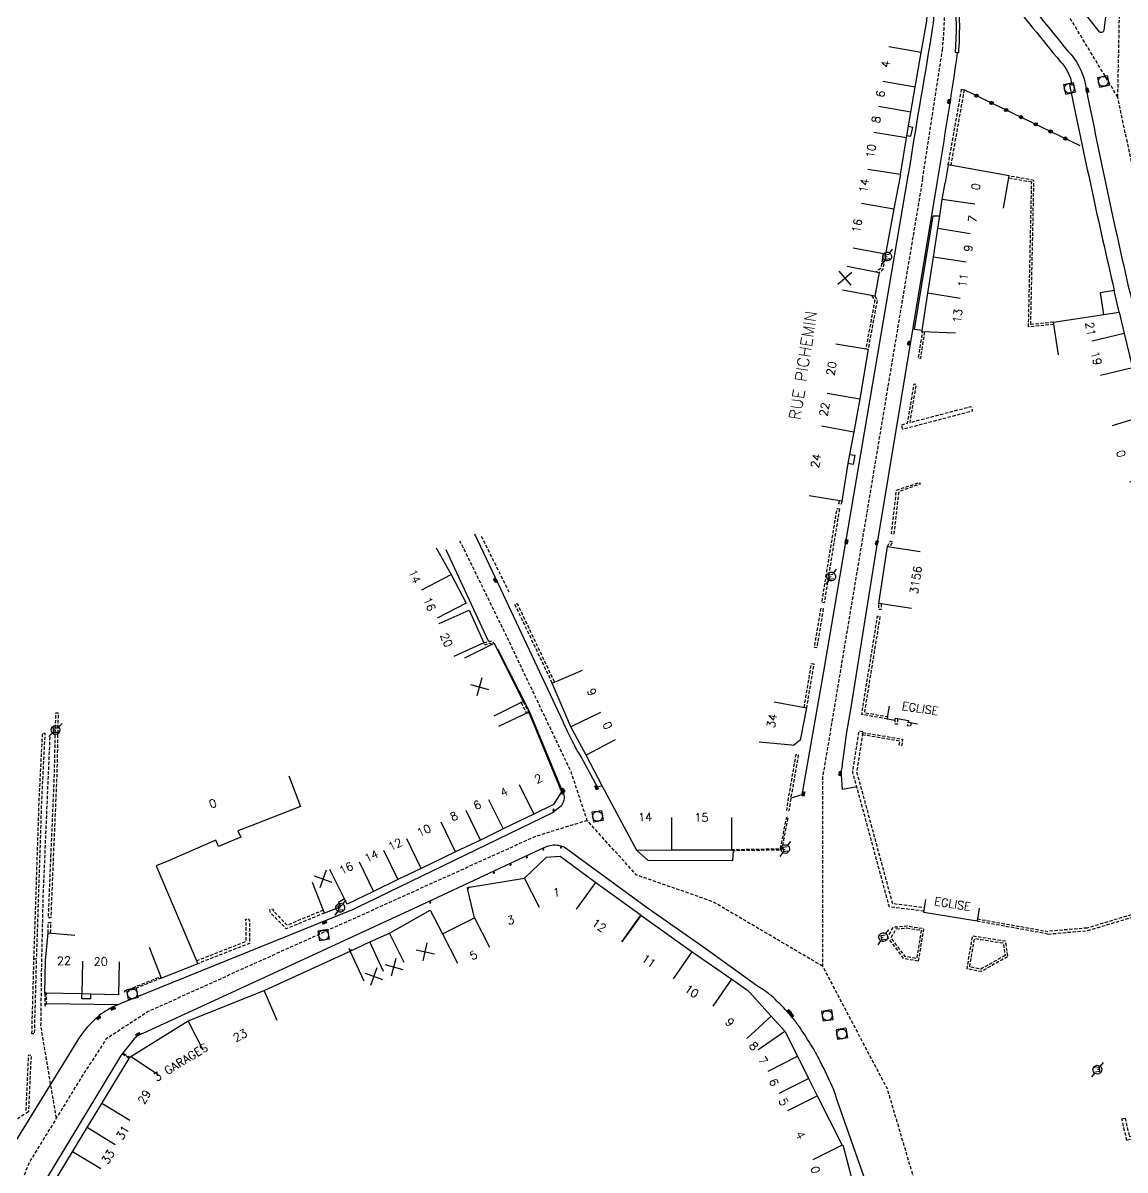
# Model space of a CAD drawing. Header units: millimetres. Extents: x 159999 to 161001, y 122000 to 123000.
# Drawn here: x 160583.5 to 160751.1, y 122542.7 to 122717.3 of the extents above; entities that cross this region are included whole.
import ezdxf
from ezdxf.enums import TextEntityAlignment as Align

# ---------------------------------------------------------------- set-up
doc = ezdxf.new("R2010")
doc.units = ezdxf.units.MM
doc.linetypes.add('DASHED', pattern=[0.75, 0.5, -0.25])
doc.layers.get('0').update_dxf_attribs({"linetype": 'CONTINUOUS'})
for name, color, linetype in [('W0001', 6, 'DASHED'), ('W0008', 7, 'CONTINUOUS'), ('W0017', 7, 'CONTINUOUS'), ('W0100', 7, 'CONTINUOUS'), ('W0112', 1, 'DASHED'), ('W0322', 7, 'CONTINUOUS'), ('W0334', 7, 'CONTINUOUS'), ('W0400', 7, 'CONTINUOUS'), ('W0420', 7, 'CONTINUOUS'), ('W0471', 7, 'CONTINUOUS'), ('W0984', 7, 'CONTINUOUS'), ('W0989', 7, 'CONTINUOUS'), ('W0991', 7, 'CONTINUOUS'), ('W1102', 7, 'CONTINUOUS')]:
    doc.layers.add(name, color=color, linetype=linetype)
doc.styles.get("Standard").update_dxf_attribs({"font": 'romans.shx', "width": 0.85})

# ---------------------------------------------------------------- blocks, each defined once
blk = doc.blocks.new('T471')
for p, q in [((-0.333334, 0.333334), (-0.333334, -0.333334)), ((-0.333334, 0.333334), (0.333334, 0.333334)), ((-0.333334, 0), (0, 0)), ((0.500001, 0.500001), (1.000002, 1.000002)), ((-0.500001, -0.500001), (-1.000002, -1.000002)), ((-0.333334, -0.333334), (0.333334, -0.333334))]:
    blk.add_line(p, q)
blk.add_ellipse((0, 0), major_axis=(0.471405, 0.471405), ratio=1, start_param=5.4977871438, end_param=11.780972451)
blk = doc.blocks.new('T400')
for p, q in [((-0.15, 0.3), (0.15, 0.3)), ((-0.15, -0.25), (-0.15, 0.3)), ((-0.15, 0.15), (0.15, 0.15)), ((-0.15, 0), (0.15, 0)), ((0.15, 0.3), (0.15, -0.25)), ((-0.15, -0.15), (0.15, -0.15)), ((-0.15, -0.25), (-0.15, -0.3)), ((-0.15, -0.3), (0.15, -0.3)), ((0.15, -0.3), (0.15, -0.25))]:
    blk.add_line(p, q)
blk = doc.blocks.new('t991o')
at = {"color": 0, "linetype": 'Continuous'}
for p, q in [((-1, 1), (1, -1)), ((-1, -1), (1, 1))]:
    blk.add_line(p, q, dxfattribs=at)
blk = doc.blocks.new('T420')
for p, q in [((0.75, 0.75), (-0.75, 0.75)), ((-0.75, 0.75), (-0.75, -0.75)), ((0.75, 0.75), (0.75, -0.75)), ((0.75, -0.75), (-0.75, -0.75))]:
    blk.add_line(p, q)
blk.add_ellipse((0, 0), major_axis=(-0.53, 0.53), ratio=1, start_param=3.926991, end_param=10.210176)
blk = doc.blocks.new('t322o')
at = {"color": 0, "linetype": 'Continuous'}
for radius in [0.25, 0.15]:
    blk.add_circle((0, 0), radius, dxfattribs=at)

msp = doc.modelspace()

# ---------------------------------------------------------------- linework, layer by layer
at = {"layer": 'W0001'}
msp.add_line((160750.03, 122705.97), (160735.75, 122729.64), dxfattribs=at)
for points in [[(160720.34, 122693.57), (160723.34, 122713.12, 0.053697), (160723.35, 122725.79), (160721.86, 122739.74)], [(160749.97, 122528.46, 0.000278), (160764.24, 122533.71, 0.401337), (160785.49, 122577.18, -0.011959), (160755.83, 122678.55), (160750.03, 122705.97), (160750.6, 122733.6)]]:
    msp.add_lwpolyline(points, format="xyb", dxfattribs=at)
at = {"layer": 'W0001', "flags": 128}
for points in [[(160720.34, 122693.57), (160716.45, 122670.36), (160705.12, 122602.47), (160705.12, 122573.69), (160714.92, 122555.07), (160724.66, 122522.27)], [(160705.12, 122573.69), (160688.49, 122583.49), (160676.78, 122587.59), (160669.31, 122595.87), (160666.86, 122603.27), (160656.87, 122624.31), (160650.45, 122637.42), (160649.93, 122638.39)], [(160588.55, 122550.57), (160586.21, 122564.52), (160586.32, 122573.69), (160586.56, 122584.44), (160587.61, 122608.93)], [(160669.31, 122595.87), (160661.46, 122593.45), (160602.52, 122566.78), (160596.14, 122562.63), (160592.48, 122556.99), (160584.45, 122543.87), (160582.35, 122538.73), (160584.35, 122534.35), (160589.88, 122530), (160607.36, 122516.23), (160627.93, 122500.14), (160653.74, 122478.1)]]:
    msp.add_lwpolyline(points, dxfattribs=at)
at = {"layer": 'W0008'}
for points in [[(160608.57, 122731.97, -0.000923), (160633.8, 122732.81, 0.019238), (160670.51, 122735.1, -0.016255), (160694.33, 122736.28), (160710.87, 122738.68, -0.048112), (160716.43, 122738.94, -0.368908), (160720.39, 122735.42), (160720.75, 122732.77), (160720.42, 122732.72), (160721.64, 122725.72, -0.085197), (160721.66, 122715.31, 0.002466), (160718.1, 122693.98)], [(160722.58, 122693.17, 0.005627), (160725.66, 122712.71), (160725.34, 122712.78, 0.041571), (160725.24, 122721.29), (160724.24, 122731.75), (160724.64, 122731.79), (160724.36, 122733.87, -0.710455), (160725.13, 122734.26, -0.000423), (160742.43, 122712.99, -0.146861), (160745.06, 122708.06, 0.007086), (160751.57, 122677.42, 0.011858), (160780.99, 122576.67, -0.248848), (160773.73, 122544.74, -0.115819), (160748.89, 122534.78)]]:
    msp.add_lwpolyline(points, format="xyb", dxfattribs=at)
msp.add_lwpolyline([(160743.12, 122721.08), (160747.2, 122715.94, 0.4993), (160747.97, 122716.19), (160748.78, 122722.71, 0.537489), (160748.14, 122723.26, -0.126047), (160743.39, 122721.83, 0.566339)], format="xyb", close=True, dxfattribs=at)
at = {"layer": 'W0008', "flags": 128}
for points in [[(160718.1, 122693.98), (160708.54, 122637.94), (160705.26, 122618.56), (160701.95, 122599.78), (160700.28, 122599.27)], [(160654.28, 122623.17), (160647.84, 122637.08)], [(160597.96, 122567.83), (160587.02, 122567.95)]]:
    msp.add_lwpolyline(points, dxfattribs=at)
for points in [[(160710.33, 122601), (160708.16, 122600.57), (160707.97, 122602.84, -0.085804), (160708.05, 122603.7, 0.085804), (160708.13, 122604.56), (160708.29, 122605.59), (160708.8, 122609.33), (160709.4, 122612.76), (160713.44, 122637.82), (160722.58, 122693.17)], [(160671.61, 122601.16), (160670.87, 122600.94), (160668.4, 122605.56), (160668.01, 122606.18, -0.019675), (160667.41, 122607.25, -0.008551), (160666.16, 122609.76, -0.004253), (160665.96, 122610.21, 0.003171), (160665.68, 122610.8), (160655.37, 122632.8), (160652.2, 122639.45)], [(160655.67, 122621.98), (160660.55, 122612.43), (160665.35, 122600.72), (160665.62, 122600.2, -0.151311), (160665.79, 122599.27, -0.110979), (160665.37, 122598.07), (160664.03, 122597.02), (160635.76, 122583.35), (160634.83, 122582.89, -0.001924), (160633.62, 122582.29, -0.021901), (160633.51, 122582.24, -0.020001), (160633.19, 122582.13, 0.024133), (160632.93, 122582.04), (160610.13, 122572.78), (160598.38, 122568), (160597.78, 122567.76, 0.07946), (160595.07, 122566.18, 0.063466), (160592.39, 122563.32, 0.00497), (160592.16, 122563, 0.013549), (160592.07, 122562.87), (160579.83, 122543.09, 0.052826)], [(160712.4, 122538.85), (160707.49, 122552.83), (160706.82, 122554.88, 0.012687), (160704.75, 122559.23, 0.020449), (160703.29, 122561.85, 0.013836), (160701.46, 122564.65, 0.024138), (160700.29, 122566.17, 0.014414), (160699.81, 122566.7, 0.004406), (160698.18, 122568.39, 0.030814), (160697.04, 122569.41, 0.026874), (160695.61, 122570.42), (160695.07, 122570.77), (160687.43, 122576.27), (160678.3, 122582.69), (160665.78, 122591.82, 0.037633), (160665.25, 122591.99, 0.037633), (160664.7, 122592.09, 0.068848), (160663.68, 122592.04, 0.069708), (160662.72, 122591.73), (160662.26, 122591.5), (160644.91, 122583.37), (160621.55, 122572.57), (160601.69, 122563.47, 0.005805), (160601.04, 122563.16, 0.06335), (160600.98, 122563.13), (160600.41, 122562.64), (160598.55, 122560.36), (160598.3, 122560), (160585.88, 122539.43, 0.05803)]]:
    msp.add_lwpolyline(points, format="xyb", dxfattribs=at)
at = {"layer": 'W0017', "flags": 128}
for points in [[(160720.25, 122670.48), (160719.1, 122670.6), (160721.93, 122687.93), (160722.97, 122687.91)], [(160709.2, 122651.58), (160710.04, 122651.46), (160709.77, 122650.06), (160708.98, 122650.23)], [(160691.49, 122591.27), (160691.42, 122589.71), (160678.58, 122589.77), (160676.84, 122591.32)], [(160593.76, 122569.44), (160593.76, 122568.71), (160592.42, 122568.72), (160592.41, 122569.47)]]:
    msp.add_lwpolyline(points, dxfattribs=at)
at = {"layer": 'W0100'}
for points in [[(160716.96, 122694.18), (160717.86, 122699.78), (160718.53, 122703.71), (160719.19, 122707.52), (160720.1, 122712.77), (160720.99, 122717.53), (160721.26, 122723.53), (160716.44, 122722.85)], [(160732.62, 122689.06), (160733.51, 122693.98), (160724.23, 122695.65), (160723.75, 122692.96)], [(160741, 122666.76), (160740.24, 122671.71), (160750.22, 122673.26), (160751.01, 122670.02), (160752.26, 122664.78), (160747.39, 122663.62)], [(160749.22, 122656.01), (160754.01, 122657.45), (160756.6, 122648.83), (160751.81, 122647.39)]]:
    msp.add_lwpolyline(points, dxfattribs=at)
at = {"layer": 'W0100', "flags": 128}
for points in [[(160716.96, 122694.18), (160715.94, 122689), (160714.7, 122682.1), (160709.78, 122682.99)], [(160725.34, 122670.03), (160720.34, 122670.27), (160720.21, 122670.27), (160720.25, 122670.48), (160721.12, 122676.12), (160722, 122681.6), (160722.65, 122685.96), (160722.97, 122687.91), (160723.31, 122690.38), (160723.75, 122692.96)], [(160708.84, 122680.24), (160713.75, 122679.3), (160713.06, 122675.66), (160708.15, 122676.6)], [(160707.11, 122668.44), (160712.04, 122667.6), (160710.77, 122660.06), (160709.89, 122655.02), (160709.2, 122651.58), (160708.98, 122650.23), (160708.04, 122644.49), (160703.1, 122645.3)], [(160646.34, 122637.39), (160648.59, 122633.33), (160650.89, 122628.98), (160646.47, 122626.65)], [(160718.62, 122628.15), (160713.68, 122628.9), (160715.01, 122637.58), (160719.95, 122636.83)], [(160646.77, 122625.84), (160651.33, 122627.9), (160653.59, 122622.91), (160649.03, 122620.84)], [(160650.68, 122620.64), (160655.15, 122622.88), (160659.59, 122614), (160655.12, 122611.76)], [(160676.85, 122591.3), (160671.61, 122601.16), (160669.14, 122605.8), (160666.82, 122610.13), (160663.99, 122616.79), (160668.59, 122618.75)], [(160697.75, 122613.94), (160702.66, 122613.01), (160701.72, 122608.09), (160700.69, 122607.3), (160700.43, 122607.32), (160695.46, 122607.81)], [(160655.84, 122610.23), (160660.36, 122612.37), (160660.84, 122611.35), (160665.4, 122600.23), (160664.17, 122598.33), (160661.17, 122596.86), (160656.5, 122594.59), (160653.07, 122592.9), (160649.26, 122591.12), (160644.04, 122588.58), (160640.52, 122586.87), (160636.8, 122585.06), (160632.79, 122583.14), (160632.39, 122583.95), (160631.48, 122583.39), (160631.77, 122582.74), (160629.33, 122581.79), (160627.52, 122586.46)], [(160716.15, 122611.11), (160714.96, 122611.32), (160715.3, 122613.29)], [(160716.15, 122611.11), (160716.21, 122611.44), (160718.18, 122611.1), (160718.14, 122610.84), (160719.56, 122610.6)], [(160623.9, 122602.65), (160625.71, 122597.99), (160618.02, 122595), (160616.15, 122594.28), (160616.6, 122593.36), (160613.2, 122591.93), (160612.81, 122592.86), (160605.59, 122589.76), (160603.75, 122588.97), (160610.06, 122574.08)], [(160691.24, 122596.34), (160691.24, 122591.34), (160682.13, 122591.34), (160676.84, 122591.32)], [(160663.08, 122590.29), (160665.22, 122590.42), (160670.62, 122586.44), (160677.51, 122581.47)], [(160599.86, 122559.96), (160608.62, 122565.36), (160620.17, 122570.01), (160633.24, 122575.96), (160636.23, 122577.42), (160639.22, 122578.72), (160645.42, 122582.24), (160647.31, 122578.6), (160652.18, 122581.06), (160651.17, 122585.33)], [(160728.96, 122582.51), (160728.64, 122580.54), (160720.52, 122581.85), (160720.84, 122583.83)], [(160586.91, 122574.57), (160587.28, 122578.77), (160591.34, 122578.4)], [(160610.09, 122574.08), (160604.53, 122571.9), (160602.71, 122576.56)], [(160598.09, 122574.35), (160597.99, 122569.35), (160593.76, 122569.44), (160592.41, 122569.47), (160586.81, 122569.57), (160586.91, 122574.57)], [(160613.02, 122526.61), (160610.89, 122523.41), (160608.19, 122521.28), (160602.59, 122525.21), (160602.37, 122524.95), (160593.62, 122531.81), (160586.81, 122537.06), (160587.14, 122539.22), (160588.82, 122541.84), (160591.01, 122545.45), (160593.22, 122549.12), (160595.46, 122552.8), (160599.64, 122559.67), (160599.85, 122559.98)], [(160708.18, 122546.52), (160709.26, 122542.47), (160711.54, 122533.64), (160710.62, 122530.09), (160703.67, 122525.32), (160700.84, 122529.45)]]:
    msp.add_lwpolyline(points, dxfattribs=at)
for points in [[(160651.41, 122585.74, 0.092638), (160651.35, 122585.72, 0.058297), (160651.27, 122585.66, 0.12947), (160651.18, 122585.51, 0.12947), (160651.17, 122585.33), (160651.11, 122585.7), (160651.41, 122585.74), (160659.79, 122587.1), (160663.1, 122590.31)], [(160677.47, 122581.47), (160685.3, 122575.87), (160691.3, 122571.73), (160693.55, 122570.17), (160693.72, 122570.03, -0.044042), (160693.73, 122570.02, -0.001925), (160694, 122569.72), (160697.28, 122566.07), (160699.36, 122563.82), (160701.32, 122559.98), (160703, 122556.58), (160704.31, 122553.97), (160708.09, 122546.47)]]:
    msp.add_lwpolyline(points, format="xyb", dxfattribs=at)
at = {"layer": 'W0112'}
for points in [[(160724.23, 122695.65), (160726.27, 122707.17), (160726.65, 122707.1), (160724.62, 122695.58)], [(160740.24, 122671.71), (160736.79, 122671.37), (160737.27, 122693.31), (160733.51, 122693.98)], [(160740.29, 122671.38), (160736.45, 122671), (160736.93, 122693.03), (160733.45, 122693.65)], [(160739.41, 122578.59), (160745.46, 122579.12), (160763.7, 122584.59), (160763.59, 122584.98), (160745.38, 122579.51), (160739.37, 122578.99)]]:
    msp.add_lwpolyline(points, dxfattribs=at)
at = {"layer": 'W0112', "flags": 128}
for points in [[(160714.35, 122682.16), (160713.96, 122679.92), (160713.3, 122679.39)], [(160714.7, 122682.1), (160714.28, 122679.73), (160713.75, 122679.3)], [(160712.59, 122675.75), (160713.05, 122675), (160711.69, 122667.66)], [(160713.06, 122675.66), (160713.42, 122675.06), (160712.04, 122667.6)], [(160720.62, 122670.25), (160719.99, 122666.2), (160719.71, 122666.24), (160720.34, 122670.27)], [(160708.04, 122644.49), (160707.96, 122644.04), (160707.61, 122644.1), (160707.69, 122644.55)], [(160657.45, 122630.61), (160653.18, 122639.24)], [(160715.01, 122637.58), (160715.43, 122638.45), (160715.75, 122638.29), (160715.37, 122637.53)], [(160663.99, 122616.79), (160658.32, 122628.75), (160658.65, 122628.9), (160664.32, 122616.93)], [(160714.03, 122628.85), (160714.01, 122627.97), (160713.65, 122627.98), (160713.68, 122628.9)], [(160702.31, 122613.07), (160703.43, 122619.76), (160703.78, 122619.7), (160702.66, 122613.01)], [(160659.27, 122613.85), (160660.04, 122612.21)], [(160659.59, 122614), (160660.36, 122612.37)], [(160716.52, 122611.38), (160716.53, 122610.55), (160716.15, 122610.54), (160716.15, 122611.11)], [(160718.59, 122610.77), (160718.5, 122610.19), (160718.06, 122610.26), (160718.14, 122610.84)], [(160585.14, 122574.82), (160585.94, 122599.04), (160586.46, 122609.17), (160586.81, 122609.15), (160586.29, 122599.03), (160585.5, 122574.81)], [(160720.55, 122582.07), (160715.28, 122582.72), (160710.33, 122601), (160709.7, 122603.24), (160710.68, 122609.52), (160711.25, 122609.43), (160710.29, 122603.27), (160710.88, 122601.15), (160715.73, 122583.25), (160720.64, 122582.64)], [(160691.24, 122591.54), (160691.52, 122591.46), (160698.7, 122591.57), (160699.67, 122596.4), (160699.87, 122596.36), (160698.86, 122591.37), (160691.49, 122591.27), (160691.24, 122591.34)], [(160629.33, 122581.79), (160623.53, 122579.38), (160621.16, 122581.8), (160621.02, 122582.28), (160621.48, 122582.42), (160621.59, 122582.06), (160623.65, 122579.96), (160629.15, 122582.25)], [(160609.87, 122574.53), (160617.43, 122577.49), (160617.45, 122580.44), (160617.31, 122580.83), (160617.77, 122580.99), (160617.94, 122580.53), (160617.91, 122577.16), (160610.06, 122574.08)], [(160739.41, 122578.59), (160728.64, 122580.54), (160728.7, 122580.89), (160739.37, 122578.99)], [(160587.28, 122578.77), (160587.34, 122580.35), (160587.69, 122580.34), (160587.63, 122578.74)], [(160719.65, 122574.47), (160717.48, 122574.83), (160715.02, 122578.13), (160715.88, 122579.66), (160717.98, 122579.82), (160720.49, 122579.43), (160719.67, 122574.47)], [(160717.93, 122579.52), (160720.14, 122579.18), (160719.43, 122574.87), (160717.68, 122575.16), (160715.54, 122578.02), (160716.33, 122579.41)], [(160716.32, 122579.39), (160718, 122579.52)], [(160720.19, 122579.48), (160720.19, 122579.48)], [(160720.44, 122579.14), (160720.44, 122579.14)], [(160633.24, 122575.96), (160633.08, 122576.34), (160633.26, 122576.42), (160633.42, 122576.04)], [(160604.53, 122571.9), (160599.03, 122569.69), (160598.94, 122569.92), (160604.44, 122572.13)], [(160583.95, 122551.74), (160584.34, 122560.18), (160584.7, 122560.16), (160584.3, 122551.54)], [(160584.3, 122551.54), (160574.23, 122545.05)]]:
    msp.add_lwpolyline(points, dxfattribs=at)
for points in [[(160717.33, 122655.41), (160717.14, 122656.11), (160718.05, 122656.35), (160719.05, 122662.32), (160719.34, 122662.28), (160718.37, 122656.44), (160727.73, 122658.9), (160727.91, 122658.19), (160718.24, 122655.65)], [(160716.36, 122646.14), (160719.87, 122647.36), (160719.96, 122647.07), (160716.7, 122645.94), (160715.96, 122639.47), (160715.6, 122639.51)], [(160707.67, 122643.3), (160705.36, 122629.01), (160705.01, 122629.06), (160707.32, 122643.36)], [(160705.23, 122628.12), (160704.22, 122622.14), (160703.87, 122622.2), (160704.88, 122628.18)], [(160714.96, 122611.32), (160711.07, 122612.02), (160711.15, 122612.53), (160713.49, 122626.99), (160713.84, 122626.94), (160711.5, 122612.47), (160711.47, 122612.31), (160715.02, 122611.67)], [(160587.73, 122590.43), (160588.25, 122602.75), (160588.47, 122612.26), (160588.82, 122612.25), (160588.61, 122602.74), (160588.08, 122590.41), (160587.7, 122581.04), (160587.34, 122581.06)], [(160711.22, 122609.26), (160717.3, 122608.25), (160717.13, 122607.26), (160716.78, 122607.32), (160716.89, 122607.96), (160711.16, 122608.91)], [(160701.42, 122605.86), (160700.28, 122599.27), (160700, 122597.32), (160699.67, 122597.37), (160699.95, 122599.32), (160701.09, 122605.92)], [(160733.26, 122575.13), (160729.25, 122572.89), (160727.09, 122573.27), (160727.94, 122578.33), (160732.91, 122577.54)], [(160732.88, 122575.32), (160729.19, 122573.26), (160727.5, 122573.56), (160728.24, 122577.92), (160732.6, 122577.23)], [(160584.83, 122563.42), (160585.01, 122569.82), (160585.14, 122574.82), (160585.5, 122574.81), (160585.36, 122569.81), (160585.18, 122563.41)], [(160586.81, 122569.57), (160586.79, 122567.68), (160587.02, 122567.68), (160587.04, 122569.57)], [(160599.64, 122559.67), (160598.6, 122560.32), (160598.69, 122560.47), (160599.73, 122559.82)]]:
    msp.add_lwpolyline(points, close=True, dxfattribs=at)
msp.add_lwpolyline([(160654.76, 122622.68, -0.081002), (160654.65, 122622.82), (160654.35, 122622.82), (160653.72, 122622.57), (160653.59, 122622.91), (160654.28, 122623.17), (160654.76, 122623.18, -0.355956), (160654.96, 122623.03, 0.355956), (160655.15, 122622.88)], format="xyb", dxfattribs=at)
for points in [[(160665.4, 122599.99, 0.977486), (160665.59, 122600.07, 1.023033)], [(160664.08, 122597.44, 0.977486), (160664.26, 122597.52, 1.023033)], [(160662.54, 122591.44, 0.977486), (160662.72, 122591.52, 1.023033)], [(160665.22, 122591.75, 0.977486), (160665.41, 122591.83, 1.023033)], [(160657.53, 122589.11, 0.977486), (160657.72, 122589.19, 1.023033)], [(160660.02, 122590.27, 0.977486), (160660.2, 122590.34, 1.023033)], [(160655.02, 122587.93, 0.977486), (160655.2, 122588.01, 1.023033)], [(160645.32, 122583.39, 0.977486), (160645.5, 122583.46, 1.023033)]]:
    msp.add_lwpolyline(points, format="xyb", close=True, dxfattribs=at)
at = {"layer": 'W0112'}
msp.add_lwpolyline([(160778.37, 122556.27), (160778.32, 122555.43), (160778.02, 122554.56), (160777.25, 122553.31), (160776.63, 122552.58), (160775.48, 122552.19), (160751.41, 122547.18), (160750.65, 122550.47), (160751.14, 122550.59), (160751.78, 122547.76), (160775.35, 122552.67), (160776.34, 122553.01), (160776.85, 122553.6), (160777.57, 122554.78), (160777.82, 122555.52), (160777.88, 122556.3)], close=True, dxfattribs=at)
at = {"layer": 'W0322'}
msp.add_lwpolyline([(160744.3, 122698.58), (160726.65, 122707.11)], dxfattribs=at)
at = {"layer": 'W0334'}
for points in [[(160724.64, 122731.79), (160724.73, 122731.79), (160725.73, 122721.34, -0.039555), (160725.78, 122712.7), (160725.66, 122712.71)], [(160724.74, 122731.67, -0.000333), (160741.25, 122711.42, -0.165226), (160743.03, 122707.86), (160742.7, 122707.78, -0.006765), (160742.74, 122707.59, 0.005657), (160749.47, 122676.57, 0.007086)]]:
    msp.add_lwpolyline(points, format="xyb", dxfattribs=at)
for points in [[(160717.92, 122700.15), (160718.53, 122700.04), (160718.85, 122701.38), (160718.15, 122701.5)], [(160750.22, 122673.26), (160749.47, 122676.57), (160747.36, 122676.2), (160747.87, 122672.9)]]:
    msp.add_lwpolyline(points, dxfattribs=at)
at = {"layer": 'W1102'}
for p, q in [((160720.1, 122712.77), (160715.18, 122713.65)), ((160719.19, 122707.52), (160714.26, 122708.38)), ((160718.53, 122703.71), (160713.6, 122704.56)), ((160717.86, 122699.78), (160712.93, 122700.59)), ((160716.96, 122694.18), (160712.02, 122694.98)), ((160711.02, 122689.85), (160715.94, 122689)), ((160728.26, 122689.67), (160723.31, 122690.38)), ((160727.59, 122685.18), (160722.65, 122685.96)), ((160726.94, 122680.84), (160722, 122681.6)), ((160726.06, 122675.34), (160721.12, 122676.12)), ((160751.01, 122670.02), (160746.15, 122668.85)), ((160705.84, 122660.91), (160710.77, 122660.06)), ((160704.97, 122655.94), (160709.89, 122655.02)), ((160644.17, 122630.98), (160648.59, 122633.33)), ((160671.33, 122612.29), (160666.82, 122610.13)), ((160673.55, 122608.16), (160669.14, 122605.8)), ((160658.98, 122601.36), (160661.17, 122596.86)), ((160654.31, 122599.09), (160656.5, 122594.59)), ((160653.07, 122592.9), (160650.9, 122597.41)), ((160682.12, 122596.34), (160682.13, 122591.34)), ((160649.26, 122591.12), (160647.1, 122595.63)), ((160644.04, 122588.58), (160641.85, 122593.08)), ((160638.33, 122591.36), (160640.52, 122586.87)), ((160634.62, 122589.56), (160636.8, 122585.06)), ((160632.39, 122583.95), (160630.15, 122588.42)), ((160662.04, 122582.63), (160659.79, 122587.1)), ((160667.67, 122582.4), (160670.62, 122586.44)), ((160652.18, 122581.06), (160654.44, 122576.6)), ((160674.56, 122577.41), (160677.47, 122581.47)), ((160677.51, 122581.47), (160674.58, 122577.41)), ((160641.45, 122574.25), (160639.22, 122578.72)), ((160638.33, 122572.88), (160636.23, 122577.42)), ((160647.31, 122578.6), (160649.57, 122574.14)), ((160635.37, 122571.44), (160633.24, 122575.96)), ((160682.43, 122571.78), (160685.3, 122575.87)), ((160592.51, 122574.47), (160592.41, 122569.47)), ((160688.45, 122567.62), (160691.3, 122571.73)), ((160622.14, 122565.41), (160620.17, 122570.01)), ((160610.87, 122560.9), (160608.62, 122565.36)), ((160693.58, 122562.71), (160697.28, 122566.07)), ((160695.26, 122560.96), (160699.36, 122563.82)), ((160599.85, 122559.98), (160604.02, 122557.23)), ((160696.85, 122557.74), (160701.32, 122559.98)), ((160698.52, 122554.35), (160703, 122556.58)), ((160599.73, 122550.2), (160595.46, 122552.8)), ((160699.85, 122551.72), (160704.31, 122553.97)), ((160597.49, 122546.53), (160593.22, 122549.12)), ((160708.09, 122546.47), (160703.63, 122544.22)), ((160595.29, 122542.86), (160591.01, 122545.45))]:
    msp.add_line(p, q, dxfattribs=at)

# ---------------------------------------------------------------- block references
at = {"layer": 'W0322', "rotation": 154.207877655833}
for p in [(160728.54, 122706.2), (160730.8, 122705.11), (160733.05, 122704.02), (160735.3, 122702.93), (160737.55, 122701.84), (160739.8, 122700.76), (160742.05, 122699.67)]:
    msp.add_blockref('t322o', p, dxfattribs=at)
at = {"layer": 'W0400'}
for p, rotation in [((160745.39, 122707.01), 191.944060871242), ((160724.38, 122705.35), 351.442681930997), ((160718.27, 122668.56), 342.5285786879127), ((160708.76, 122638.31), 350.3119092506066), ((160713.36, 122638.17), 343.6497948547449), ((160655.35, 122632.41), 214.6863657499173), ((160707.78, 122603), 177.812995056355), ((160665.64, 122600.46), 24.68896877711447), ((160670.72, 122600.88), 205.9533063145061), ((160702.18, 122599.96), 357.2781686109447), ((160629.36, 122580.35), 119.4600378960488), ((160597.18, 122567.24), 292.7455491360848), ((160700.07, 122566.76), 224.981168561946), ((160700.41, 122566.23), 219.3854742435508), ((160595, 122565.82), 131.4288745543741), ((160600.95, 122563.31), 120.9632512142213)]:
    msp.add_blockref('T400', p, dxfattribs=dict(at, rotation=rotation))
at = {"layer": 'W0420'}
for p, rotation in [((160742.66, 122707.31), 101.9440608712419), ((160747.81, 122708.38), 101.9440608712419), ((160670.88, 122596.5), 9.171089999999984), ((160629.2, 122578.42), 9.171089999999984), ((160600.09, 122569.48), 9.171089999999984), ((160705.83, 122566.17), 9.171089999999984), ((160708.03, 122563.39), 9.171089999999984)]:
    msp.add_blockref('T420', p, dxfattribs=dict(at, rotation=rotation))
at = {"layer": 'W0471'}
for p, rotation in [((160714.95, 122681.71), 9.171089999999984), ((160706.42, 122633), 9.171089999999984), ((160699.44, 122591.53), 9.171089999999984), ((160631.74, 122582.59), 9.171089999999984), ((160714.35, 122578.11), 9.171089999999984), ((160746.92, 122557.95), 184.979262494514)]:
    msp.add_blockref('T471', p, dxfattribs=dict(at, rotation=rotation))
msp.add_blockref('T471', (160588.41, 122609.65), dxfattribs=at)
at = {"layer": 'W0991'}
for p, rotation in [((160708.5, 122678.42), 355.3729896541949), ((160652.9, 122616.2), 300.1850753124939), ((160629.12, 122586.96), 295.5542083224094), ((160644.68, 122575.87), 32.563208113489), ((160636.86, 122572.16), 25.03641724280514), ((160639.89, 122573.57), 29.44721737535709)]:
    msp.add_blockref('t991o', p, dxfattribs=dict(at, rotation=rotation))

# ---------------------------------------------------------------- texts
at = {"layer": 'W0984'}
for s, rotation, p in [('14', 80.5198, (160711.43, 122692.52)), ('16', 79.7978, (160710.36, 122686.41)), ('7', 79.9388, (160727.93, 122687.42)), ('9', 81.5049, (160727.28, 122682.97)), ('11', 80.9698, (160726.51, 122678.1)), ('13', 82.7145, (160725.64, 122672.69)), ('20', 80.4167, (160706.46, 122664.68)), ('22', 80.1418, (160705.39, 122658.45)), ('24', 78.753, (160704.1, 122650.61)), ('14', 293.0552, (160643.07, 122633.04)), ('3156', 81.319, (160719.29, 122632.49)), ('16', 293.0552, (160645.32, 122628.82)), ('20', 293.0552, (160647.9, 122623.34)), ('9', 293.0404, (160670.01, 122615.42)), ('EGLISE', 351.6133, (160719.98, 122612.92)), ('34', 79.2412, (160697.4, 122611.05)), ('0', 298.1999, (160672.39, 122610.33)), ('2', 25.3989, (160661.87, 122602.25)), ('4', 25.3989, (160656.65, 122600.22)), ('0', 24.2877, (160612.35, 122598.46)), ('6', 25.3989, (160652.58, 122598.24)), ('8', 25.3989, (160649.04, 122596.54)), ('14', 1.6436, (160678.12, 122596.4)), ('15', 359.9999, (160686.68, 122596.34)), ('10', 25.3989, (160644.46, 122594.35)), ('12', 25.3989, (160640.09, 122592.22)), ('14', 25.3989, (160636.47, 122590.46)), ('16', 25.3989, (160632.63, 122588.61)), ('1', 3.3151, (160664.64, 122584.94)), ('EGLISE', 350.8216, (160724.9, 122583.17)), ('3', 13.6472, (160657.67, 122580.73)), ('12', 324.1969, (160671.12, 122579.9)), ('5', 26.8544, (160652, 122575.37)), ('11', 325.3657, (160678.68, 122574.51)), ('22', 1.8235, (160589.71, 122574.52)), ('20', 2.091, (160595.3, 122574.41)), ('10', 325.3657, (160685.21, 122569.89)), ('9', 311.9331, (160691.02, 122565.16)), ('23', 26.8544, (160616.51, 122563.16)), ('3 GARAGES', 31.6703, (160607.45, 122559.07)), ('8', 312.7282, (160694.65, 122561.55)), ('7', 301.7259, (160696.07, 122559.35)), ('6', 296.2629, (160697.72, 122556.03)), ('29', 58.6796, (160601.93, 122553.8)), ('5', 296.7331, (160699.18, 122553.04)), ('31', 58.6425, (160598.63, 122548.37)), ('4', 296.7547, (160701.74, 122547.97)), ('33', 59.0034, (160596.4, 122544.67)), ('0', 284.8996, (160704.02, 122542.71))]:
    msp.add_text(s, height=1.25, rotation=rotation, dxfattribs=at).set_placement(p, align=Align.MIDDLE)
at = {"layer": 'W0989'}
msp.add_text('RUE PICHEMIN', height=1.75, rotation=81.2744, dxfattribs=at).set_placement((160702.13, 122665.16), align=Align.MIDDLE)
at = {"layer": 'W0991'}
for s, rotation, p in [('4', 80.1058, (160714.72, 122711.01)), ('6', 80.175, (160713.93, 122706.47)), ('8', 80.3914, (160713.26, 122702.57)), ('10', 80.8504, (160712.47, 122697.78)), ('0', 79.798, (160728.43, 122692.35)), ('21', 278.8574, (160745.86, 122670.69)), ('19', 283.3877, (160746.77, 122666.24)), ('0', 286.7199, (160750.52, 122651.7))]:
    msp.add_text(s, height=1.25, rotation=rotation, dxfattribs=at).set_placement(p, align=Align.MIDDLE)

doc.saveas('drawing.dxf')
